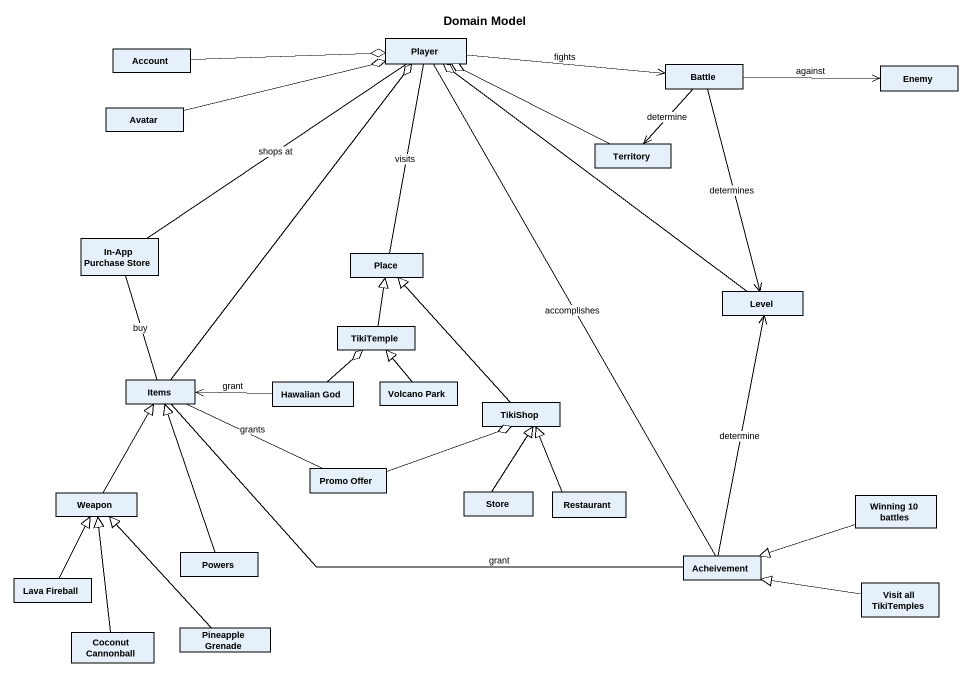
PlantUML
@startuml
title Domain Model
hide circle
hide empty members
class Player
class Account
class Battle
class Enemy
class Avatar
class Territory
class "In-App Purchase Store" as In_App_Purchase_Store
class Place
class Level
class TikiTemple
class Items
class "Hawaiian God" as Hawaiian_God
class "Volcano Park" as Volcano_Park
class TikiShop
class "Promo Offer" as Promo_Offer
class Weapon
class Store
class Restaurant
class "Winning 10 battles" as Winning_10_battles
class "Lava Fireball" as Lava_Fireball
class Powers
class Acheivement
class "Visit all TikiTemples" as Visit_all_TikiTemples
class "Coconut Cannonball" as Coconut_Cannonball
class "Pineapple Grenade" as Pineapple_Grenade
Player -right-> Battle : fights
Player -- In_App_Purchase_Store : shops at
Player -- Place : visits
Player -- Acheivement : accomplishes
Account -right-o Player
Battle -right-> Enemy : against
Battle --> Territory : determine
Battle --> Level : determines
Avatar -right-o Player
Territory -left-o Player
In_App_Purchase_Store -- Items : buy
Level -up-o Player
TikiTemple -up-|> Place
Items -up-o Player
Hawaiian_God -up-o TikiTemple
Hawaiian_God -left-> Items : grant
Volcano_Park -up-|> TikiTemple
TikiShop -up-|> Place
Promo_Offer -left- Items : grants
Promo_Offer -right-o TikiShop
Weapon -up-|> Items
Store -up-|> TikiShop
Restaurant -up-|> TikiShop
Winning_10_battles -left-|> Acheivement
Lava_Fireball -up-|> Weapon
Powers -up-|> Items
Acheivement -up-> Level : determine
Acheivement -left- Items : grant
Visit_all_TikiTemples -left-|> Acheivement
Coconut_Cannonball -up-|> Weapon
Pineapple_Grenade -up-|> Weapon
@enduml
